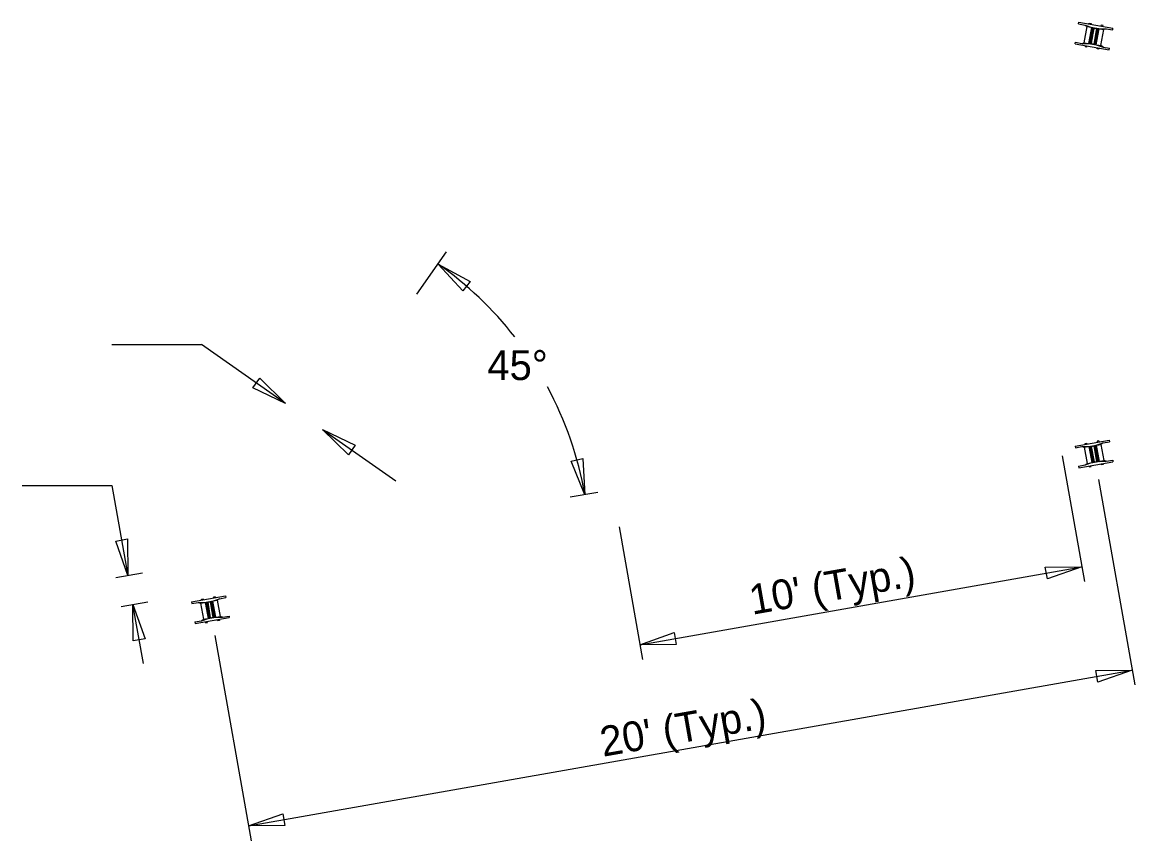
# Model space of a CAD drawing. Extents: x -100 to 2456, y -70 to 1398.
# Drawn here: x 234.6 to 532.4, y 455.2 to 674.1 of the extents above; entities that cross this region are included whole.
import ezdxf

# ---------------------------------------------------------------- set-up
doc = ezdxf.new("R2010")
doc.units = 0
for name, color, linetype in [('AUX_01', 7, 'Continuous'), ('D_Dimensions', 7, 'Continuous'), ('X_UT_Pole_Cell', 7, 'Continuous')]:
    doc.layers.add(name, color=color, linetype=linetype)

msp = doc.modelspace()

# ---------------------------------------------------------------- linework, layer by layer
at = {"layer": 'AUX_01'}
for p, q in [((517.37, 673.66), (517.45, 674.09)), ((517.37, 673.66), (519.09, 673.36)), ((517.45, 674.09), (526.57, 672.5)), ((518.89, 668.63), (519.66, 672.94)), ((519.09, 673.36), (519.66, 672.94)), ((519.09, 673.36), (520.89, 672.72)), ((519.66, 672.94), (524.1, 672.16)), ((520.16, 673.62), (520.2, 673.87)), ((520.2, 673.87), (520.69, 673.78)), ((520.69, 673.78), (520.65, 673.53)), ((523.41, 673.31), (523.36, 673.06)), ((523.9, 673.22), (523.41, 673.31)), ((523.86, 672.97), (523.9, 673.22)), ((520.13, 668.41), (520.89, 672.72)), ((520.25, 668.49), (520.97, 672.61)), ((521.05, 670.03), (520.45, 669.6)), ((521.09, 670.24), (520.49, 669.81)), ((520.5, 669.94), (520.93, 669.34)), ((521.13, 670.45), (520.52, 670.02)), ((520.54, 670.16), (520.97, 669.54)), ((521.16, 670.66), (520.55, 670.23)), ((520.58, 670.36), (521, 669.75)), ((521.2, 670.87), (520.59, 670.44)), ((520.61, 670.57), (521.04, 669.96)), ((521.24, 671.08), (520.63, 670.65)), ((520.65, 670.78), (521.08, 670.17)), ((521.27, 671.28), (520.66, 670.86)), ((520.69, 670.99), (521.11, 670.38)), ((521.31, 671.49), (520.7, 671.07)), ((521.34, 671.7), (520.73, 671.27)), ((520.73, 671.2), (521.15, 670.59)), ((520.76, 671.4), (521.18, 670.8)), ((520.77, 668.4), (521.49, 672.52)), ((521.38, 671.91), (520.77, 671.48)), ((520.8, 671.61), (521.22, 671)), ((521.42, 672.12), (520.81, 671.69)), ((520.84, 671.82), (521.26, 671.21)), ((521.45, 672.33), (520.85, 671.9)), ((520.87, 672.03), (521.29, 671.42)), ((521.47, 672.52), (520.89, 672.11)), ((520.91, 672.24), (521.33, 671.64)), ((521.26, 672.56), (520.92, 672.32)), ((520.94, 672.45), (521.37, 671.84)), ((521.05, 672.6), (520.96, 672.53)), ((520.97, 672.61), (522.74, 672.3)), ((521.02, 672.6), (521.41, 672.05)), ((521.22, 672.57), (521.45, 672.27)), ((521.44, 672.53), (521.48, 672.47)), ((521.51, 668.27), (522.23, 672.39)), ((522.36, 670.07), (521.74, 669.64)), ((522.4, 670.28), (521.78, 669.85)), ((521.81, 670.04), (522.25, 669.43)), ((522.43, 670.49), (521.82, 670.06)), ((522.47, 670.7), (521.85, 670.27)), ((521.85, 670.24), (522.28, 669.63)), ((522.5, 670.91), (521.89, 670.48)), ((521.89, 670.46), (522.32, 669.84)), ((522.54, 671.12), (521.93, 670.68)), ((521.93, 670.67), (522.35, 670.06)), ((521.96, 670.87), (522.39, 670.26)), ((522.58, 671.32), (521.97, 670.9)), ((522, 671.08), (522.43, 670.48)), ((522.62, 671.53), (522.01, 671.11)), ((522.02, 668.19), (522.74, 672.3)), ((522.66, 671.74), (522.04, 671.32)), ((522.04, 671.29), (522.46, 670.68)), ((522.07, 671.5), (522.5, 670.89)), ((522.68, 671.96), (522.08, 671.52)), ((522.1, 668.07), (522.86, 672.38)), ((522.72, 672.16), (522.11, 671.73)), ((522.11, 671.71), (522.54, 671.1)), ((522.68, 672.31), (522.15, 671.95)), ((522.15, 671.92), (522.57, 671.31)), ((522.18, 672.13), (522.61, 671.52)), ((522.47, 672.35), (522.19, 672.16)), ((522.25, 672.39), (522.22, 672.36)), ((522.22, 672.34), (522.65, 671.72)), ((522.38, 672.36), (522.68, 671.94)), ((522.59, 672.33), (522.72, 672.15)), ((522.86, 672.38), (524.76, 672.36)), ((523.34, 667.85), (524.1, 672.16)), ((524.76, 672.36), (524.1, 672.16)), ((524.76, 672.36), (526.49, 672.06)), ((526.49, 672.06), (526.57, 672.5)), ((516.43, 668.3), (516.51, 668.73)), ((516.43, 668.3), (525.55, 666.7)), ((516.51, 668.73), (518.23, 668.43)), ((518.23, 668.43), (518.89, 668.63)), ((518.23, 668.43), (520.13, 668.41)), ((518.89, 668.63), (523.34, 667.85)), ((519.14, 667.82), (519.1, 667.58)), ((519.1, 667.58), (519.59, 667.49)), ((519.59, 667.49), (519.63, 667.73)), ((520.25, 668.49), (522.02, 668.19)), ((520.88, 668.99), (520.26, 668.56)), ((520.29, 668.69), (520.45, 668.46)), ((520.9, 669.19), (520.3, 668.76)), ((520.95, 669.4), (520.33, 668.97)), ((520.33, 668.9), (520.65, 668.42)), ((520.36, 669.11), (520.79, 668.5)), ((520.97, 669.61), (520.37, 669.19)), ((520.4, 669.31), (520.81, 668.71)), ((520.83, 668.78), (520.4, 668.47)), ((521.01, 669.82), (520.41, 669.4)), ((520.43, 669.52), (520.86, 668.91)), ((520.47, 669.73), (520.89, 669.13)), ((520.8, 668.56), (520.61, 668.43)), ((522.13, 668.82), (521.53, 668.39)), ((521.53, 668.36), (521.6, 668.25)), ((521.56, 668.57), (521.81, 668.22)), ((522.17, 669.02), (521.57, 668.6)), ((521.59, 668.78), (522.01, 668.18)), ((522.21, 669.23), (521.6, 668.81)), ((522.1, 668.6), (521.6, 668.25)), ((521.63, 668.99), (522.06, 668.38)), ((522.25, 669.44), (521.64, 669.02)), ((522.29, 669.65), (521.67, 669.22)), ((521.67, 669.19), (522.09, 668.59)), ((521.7, 669.41), (522.13, 668.79)), ((522.32, 669.86), (521.71, 669.43)), ((521.74, 669.62), (522.17, 669.01)), ((521.77, 669.83), (522.21, 669.21)), ((522.06, 668.4), (521.81, 668.22)), ((522.02, 668.19), (522.01, 668.18)), ((522.1, 668.07), (523.9, 667.43)), ((522.3, 667.01), (522.34, 667.26)), ((522.8, 666.92), (522.3, 667.01)), ((522.84, 667.17), (522.8, 666.92)), ((523.9, 667.43), (523.34, 667.85)), ((523.9, 667.43), (525.63, 667.13)), ((525.55, 666.7), (525.63, 667.13)), ((516.43, 560.73), (525.55, 562.33)), ((516.43, 560.73), (516.51, 560.3)), ((516.51, 560.3), (518.23, 560.6)), ((518.23, 560.6), (520.13, 560.62)), ((518.23, 560.6), (518.89, 560.4)), ((518.89, 560.4), (523.34, 561.18)), ((518.89, 560.4), (519.66, 556.08)), ((519.1, 561.45), (519.59, 561.54)), ((519.14, 561.21), (519.1, 561.45)), ((519.59, 561.54), (519.63, 561.3)), ((520.13, 560.62), (520.89, 556.3)), ((520.25, 560.54), (522.02, 560.84)), ((520.25, 560.54), (520.97, 556.42)), ((520.88, 560.04), (520.26, 560.47)), ((520.29, 560.34), (520.45, 560.58)), ((520.9, 559.84), (520.3, 560.26)), ((520.33, 560.13), (520.65, 560.61)), ((520.95, 559.63), (520.33, 560.05)), ((520.36, 559.92), (520.79, 560.53)), ((520.97, 559.41), (520.37, 559.84)), ((520.83, 560.26), (520.4, 560.56)), ((520.4, 559.71), (520.81, 560.32)), ((520.43, 559.51), (520.86, 560.12)), ((520.47, 559.3), (520.89, 559.9)), ((520.8, 560.47), (520.61, 560.6)), ((520.77, 560.63), (521.49, 556.5)), ((521.51, 560.76), (522.23, 556.64)), ((521.53, 560.67), (521.6, 560.77)), ((522.13, 560.21), (521.53, 560.64)), ((521.56, 560.46), (521.81, 560.82)), ((522.17, 560.01), (521.57, 560.43)), ((521.59, 560.25), (522.01, 560.85)), ((522.1, 560.42), (521.6, 560.77)), ((522.21, 559.79), (521.6, 560.22)), ((521.63, 560.04), (522.06, 560.65)), ((522.25, 559.59), (521.64, 560.02)), ((521.67, 559.83), (522.09, 560.44)), ((522.29, 559.38), (521.67, 559.81)), ((521.7, 559.62), (522.13, 560.24)), ((521.74, 559.41), (522.17, 560.02)), ((521.77, 559.2), (522.21, 559.81)), ((522.06, 560.63), (521.81, 560.82)), ((522.02, 560.84), (522.01, 560.85)), ((522.02, 560.84), (522.74, 556.73)), ((522.1, 560.96), (523.9, 561.6)), ((522.1, 560.96), (522.86, 556.64)), ((522.8, 562.1), (522.3, 562.02)), ((522.3, 562.02), (522.34, 561.77)), ((522.84, 561.86), (522.8, 562.1)), ((523.9, 561.6), (523.34, 561.18)), ((523.34, 561.18), (524.1, 556.86)), ((523.9, 561.6), (525.63, 561.89)), ((525.55, 562.33), (525.63, 561.89)), ((519.66, 556.08), (524.1, 556.86)), ((521.01, 559.21), (520.41, 559.63)), ((521.05, 559), (520.45, 559.43)), ((521.09, 558.79), (520.49, 559.22)), ((520.5, 559.09), (520.93, 559.7)), ((521.13, 558.58), (520.52, 559.01)), ((520.54, 558.87), (520.97, 559.49)), ((521.16, 558.37), (520.55, 558.8)), ((520.58, 558.67), (521, 559.28)), ((521.2, 558.16), (520.59, 558.59)), ((520.61, 558.46), (521.04, 559.07)), ((521.24, 557.95), (520.63, 558.38)), ((520.65, 558.26), (521.08, 558.85)), ((521.27, 557.75), (520.66, 558.17)), ((520.69, 558.04), (521.11, 558.64)), ((521.31, 557.54), (520.7, 557.96)), ((520.73, 557.83), (521.15, 558.44)), ((521.34, 557.33), (520.73, 557.76)), ((520.76, 557.63), (521.18, 558.23)), ((521.38, 557.12), (520.77, 557.55)), ((520.8, 557.41), (521.22, 558.03)), ((521.42, 556.91), (520.81, 557.34)), ((520.84, 557.2), (521.26, 557.81)), ((521.45, 556.7), (520.85, 557.13)), ((520.87, 557), (521.29, 557.6)), ((521.47, 556.5), (520.89, 556.92)), ((520.91, 556.78), (521.33, 557.39)), ((520.94, 556.58), (521.37, 557.19)), ((521.02, 556.42), (521.41, 556.98)), ((522.32, 559.17), (521.71, 559.59)), ((522.36, 558.96), (521.74, 559.39)), ((522.4, 558.75), (521.78, 559.17)), ((521.81, 558.99), (522.25, 559.6)), ((522.43, 558.54), (521.82, 558.96)), ((521.85, 558.79), (522.28, 559.39)), ((522.47, 558.33), (521.85, 558.76)), ((521.89, 558.58), (522.32, 559.19)), ((522.5, 558.12), (521.89, 558.55)), ((521.93, 558.36), (522.35, 558.98)), ((522.54, 557.91), (521.93, 558.35)), ((521.96, 558.16), (522.39, 558.77)), ((522.58, 557.71), (521.97, 558.13)), ((522, 557.95), (522.43, 558.55)), ((522.62, 557.5), (522.01, 557.92)), ((522.04, 557.74), (522.46, 558.35)), ((522.66, 557.28), (522.04, 557.71)), ((522.07, 557.53), (522.5, 558.14)), ((522.68, 557.07), (522.08, 557.51)), ((522.11, 557.32), (522.54, 557.92)), ((522.72, 556.86), (522.11, 557.3)), ((522.15, 557.11), (522.57, 557.72)), ((522.68, 556.72), (522.15, 557.08)), ((522.18, 556.9), (522.61, 557.51)), ((522.47, 556.68), (522.19, 556.87)), ((522.22, 556.69), (522.65, 557.31)), ((522.38, 556.66), (522.68, 557.09)), ((522.59, 556.7), (522.72, 556.88)), ((524.76, 556.67), (524.1, 556.86)), ((524.76, 556.67), (526.49, 556.96)), ((526.49, 556.96), (526.57, 556.53)), ((517.37, 555.37), (519.09, 555.67)), ((517.37, 555.37), (517.45, 554.94)), ((517.45, 554.94), (526.57, 556.53)), ((519.09, 555.67), (520.89, 556.3)), ((519.09, 555.67), (519.66, 556.08)), ((520.16, 555.41), (520.2, 555.17)), ((520.2, 555.17), (520.69, 555.25)), ((520.69, 555.25), (520.65, 555.5)), ((521.26, 556.46), (520.92, 556.71)), ((521.05, 556.43), (520.96, 556.5)), ((520.97, 556.42), (522.74, 556.73)), ((521.22, 556.46), (521.45, 556.77)), ((521.44, 556.5), (521.48, 556.56)), ((522.25, 556.64), (522.22, 556.67)), ((522.86, 556.64), (524.76, 556.67)), ((523.41, 555.73), (523.36, 555.97)), ((523.9, 555.81), (523.41, 555.73)), ((523.86, 556.06), (523.9, 555.81)), ((522.71, 551.79), (532.39, 496.86)), ((279.92, 519.03), (289.05, 520.63)), ((279.92, 519.03), (280, 518.6)), ((280, 518.6), (281.72, 518.9)), ((281.72, 518.9), (283.63, 518.92)), ((281.72, 518.9), (282.39, 518.7)), ((282.39, 518.7), (286.83, 519.48)), ((282.39, 518.7), (283.15, 514.39)), ((282.59, 519.75), (283.08, 519.84)), ((282.63, 519.51), (282.59, 519.75)), ((283.08, 519.84), (283.12, 519.6)), ((283.63, 518.92), (284.39, 514.61)), ((283.75, 518.84), (285.52, 519.14)), ((283.75, 518.84), (284.47, 514.72)), ((284.37, 518.34), (283.75, 518.77)), ((283.78, 518.64), (283.94, 518.87)), ((284.39, 518.14), (283.79, 518.57)), ((283.82, 518.43), (284.15, 518.91)), ((284.44, 517.93), (283.83, 518.36)), ((283.85, 518.22), (284.28, 518.83)), ((284.47, 517.72), (283.87, 518.14)), ((284.32, 518.55), (283.89, 518.86)), ((283.89, 518.02), (284.31, 518.62)), ((283.92, 517.81), (284.35, 518.42)), ((283.96, 517.6), (284.39, 518.2)), ((284.29, 518.77), (284.1, 518.9)), ((284.27, 518.93), (284.98, 514.81)), ((285, 519.06), (285.72, 514.94)), ((285.02, 518.97), (285.09, 519.08)), ((285.63, 518.51), (285.02, 518.94)), ((285.05, 518.76), (285.3, 519.11)), ((285.67, 518.31), (285.06, 518.73)), ((285.08, 518.55), (285.51, 519.15)), ((285.6, 518.73), (285.09, 519.08)), ((285.7, 518.1), (285.09, 518.52)), ((285.12, 518.34), (285.56, 518.95)), ((285.74, 517.89), (285.13, 518.31)), ((285.16, 518.14), (285.59, 518.74)), ((285.78, 517.68), (285.16, 518.11)), ((285.2, 517.92), (285.63, 518.54)), ((285.24, 517.71), (285.66, 518.32)), ((285.27, 517.5), (285.7, 518.12)), ((285.56, 518.93), (285.3, 519.11)), ((285.52, 519.14), (285.51, 519.15)), ((285.52, 519.14), (286.24, 515.03)), ((285.6, 519.26), (287.4, 519.9)), ((285.6, 519.26), (286.35, 514.95)), ((286.29, 520.41), (285.8, 520.32)), ((285.8, 520.32), (285.84, 520.07)), ((286.33, 520.16), (286.29, 520.41)), ((287.4, 519.9), (286.83, 519.48)), ((286.83, 519.48), (287.59, 515.17)), ((287.4, 519.9), (289.12, 520.2)), ((289.05, 520.63), (289.12, 520.2)), ((283.15, 514.39), (287.59, 515.17)), ((284.51, 517.51), (283.9, 517.93)), ((284.54, 517.3), (283.94, 517.73)), ((284.58, 517.09), (283.98, 517.52)), ((283.99, 517.39), (284.42, 517.99)), ((284.62, 516.88), (284.01, 517.31)), ((284.03, 517.17), (284.47, 517.79)), ((284.65, 516.67), (284.04, 517.1)), ((284.07, 516.97), (284.49, 517.58)), ((284.69, 516.46), (284.08, 516.89)), ((284.11, 516.76), (284.53, 517.37)), ((284.73, 516.25), (284.12, 516.68)), ((284.15, 516.55), (284.57, 517.16)), ((284.76, 516.05), (284.15, 516.47)), ((284.18, 516.34), (284.6, 516.95)), ((284.8, 515.84), (284.19, 516.26)), ((284.22, 516.13), (284.64, 516.74)), ((284.84, 515.63), (284.23, 516.06)), ((284.25, 515.93), (284.68, 516.53)), ((284.88, 515.42), (284.27, 515.85)), ((284.29, 515.72), (284.72, 516.33)), ((284.92, 515.21), (284.31, 515.64)), ((284.33, 515.51), (284.76, 516.12)), ((284.95, 515), (284.34, 515.43)), ((284.36, 515.3), (284.79, 515.91)), ((284.96, 514.81), (284.38, 515.22)), ((284.4, 515.09), (284.83, 515.69)), ((284.43, 514.88), (284.86, 515.49)), ((284.51, 514.73), (284.9, 515.28)), ((285.81, 517.47), (285.2, 517.9)), ((285.85, 517.26), (285.24, 517.69)), ((285.89, 517.05), (285.28, 517.48)), ((285.31, 517.29), (285.74, 517.9)), ((285.92, 516.84), (285.32, 517.27)), ((285.35, 517.09), (285.77, 517.7)), ((285.96, 516.63), (285.35, 517.06)), ((285.38, 516.87), (285.81, 517.49)), ((286, 516.42), (285.39, 516.85)), ((285.42, 516.66), (285.84, 517.27)), ((286.03, 516.21), (285.42, 516.65)), ((285.45, 516.46), (285.88, 517.07)), ((286.07, 516.01), (285.46, 516.43)), ((285.49, 516.25), (285.92, 516.85)), ((286.11, 515.8), (285.5, 516.22)), ((285.53, 516.04), (285.96, 516.65)), ((286.15, 515.59), (285.53, 516.01)), ((285.56, 515.83), (286, 516.44)), ((286.17, 515.37), (285.57, 515.81)), ((285.6, 515.62), (286.04, 516.23)), ((286.21, 515.17), (285.6, 515.6)), ((285.64, 515.41), (286.06, 516.02)), ((286.17, 515.02), (285.64, 515.38)), ((285.68, 515.2), (286.1, 515.81)), ((285.96, 514.98), (285.68, 515.17)), ((285.72, 514.99), (286.14, 515.61)), ((285.88, 514.97), (286.17, 515.39)), ((286.08, 515), (286.21, 515.18)), ((288.25, 514.97), (287.59, 515.17)), ((288.25, 514.97), (289.98, 515.27)), ((289.98, 515.27), (290.06, 514.83)), ((280.86, 513.67), (282.59, 513.97)), ((280.86, 513.67), (280.94, 513.24)), ((280.94, 513.24), (290.06, 514.83)), ((282.59, 513.97), (284.39, 514.61)), ((282.59, 513.97), (283.15, 514.39)), ((283.65, 513.71), (283.69, 513.46)), ((283.69, 513.46), (284.19, 513.55)), ((284.19, 513.55), (284.15, 513.8)), ((284.76, 514.77), (284.41, 515.01)), ((284.55, 514.73), (284.45, 514.8)), ((284.47, 514.72), (286.24, 515.03)), ((284.72, 514.76), (284.94, 515.06)), ((284.93, 514.8), (284.97, 514.86)), ((285.75, 514.94), (285.72, 514.97)), ((286.35, 514.95), (288.25, 514.97)), ((286.9, 514.02), (286.85, 514.27)), ((287.39, 514.11), (286.9, 514.02)), ((287.35, 514.36), (287.39, 514.11)), ((286.2, 510.09), (295.89, 455.16)), ((295.19, 459.1), (531.7, 500.8))]:
    msp.add_line(p, q, dxfattribs=at)
for points in [[(520.25, 668.49), (520.77, 668.4), (521.49, 672.52), (520.97, 672.61)], [(521.51, 668.27), (522.02, 668.19), (522.74, 672.3), (522.23, 672.39)], [(520.25, 560.54), (520.77, 560.63), (521.49, 556.5), (520.97, 556.42)], [(521.51, 560.76), (522.02, 560.84), (522.74, 556.73), (522.23, 556.64)], [(283.75, 518.84), (284.27, 518.93), (284.98, 514.81), (284.47, 514.72)], [(285, 519.06), (285.52, 519.14), (286.24, 515.03), (285.72, 514.94)], [(521.96, 500.71), (531.7, 500.8), (522.52, 497.55)], [(304.93, 459.19), (295.19, 459.1), (304.37, 462.34)]]:
    msp.add_lwpolyline(points, close=True, dxfattribs=at)
at = {"layer": 'D_Dimensions'}
for p, q in [((340.28, 601.33), (348.23, 612.68)), ((305.14, 572.08), (282.6, 587.86)), ((314.98, 565.19), (334.65, 551.41)), ((512.98, 558.08), (518.9, 524.5)), ((258.66, 550.2), (262.9, 526.13)), ((388.71, 548.32), (381.29, 547.02)), ((394.38, 539.16), (400.64, 503.65)), ((399.95, 507.6), (518.2, 528.45)), ((259.72, 525.57), (266.84, 526.83)), ((261.09, 517.79), (268.22, 519.04)), ((267.06, 502.58), (264.28, 518.35))]:
    msp.add_line(p, q, dxfattribs=at)
for points in [[(352.54, 602.24), (345.94, 609.4), (354.5, 604.76)], [(298.19, 578.9), (305.14, 572.08), (296.35, 576.28)], [(321.93, 558.37), (314.98, 565.19), (323.77, 560.99)], [(384.65, 557.43), (385.24, 547.71), (381.53, 556.72)], [(262.81, 535.87), (262.9, 526.13), (259.66, 535.31)], [(508.46, 528.35), (518.2, 528.45), (509.02, 525.2)], [(264.37, 508.61), (264.28, 518.35), (267.52, 509.17)], [(409.69, 507.69), (399.95, 507.6), (409.13, 510.84)]]:
    msp.add_lwpolyline(points, close=True, dxfattribs=at)
for start, end in [(37.9686, 54.9979), (9.9987, 28.4104)]:
    msp.add_arc((291.12, 531.12), 95.57, start, end, dxfattribs=at)
at = {"layer": 'X_UT_Pole_Cell'}
for p, q in [((258.59, 587.86), (282.6, 587.86)), ((234.64, 550.2), (258.66, 550.2))]:
    msp.add_line(p, q, dxfattribs=at)

# ---------------------------------------------------------------- texts
at = {"layer": 'AUX_01'}
msp.add_text("20' (Typ.)", height=8, rotation=9.9995, dxfattribs=at).set_placement((390.07, 477.6))
at = {"layer": 'D_Dimensions'}
msp.add_text('45°', height=8, dxfattribs=at).set_placement((359.12, 578.38))
msp.add_text("10' (Typ.)", height=8, rotation=10, dxfattribs=at).set_placement((430, 515.58))

doc.saveas('drawing.dxf')
